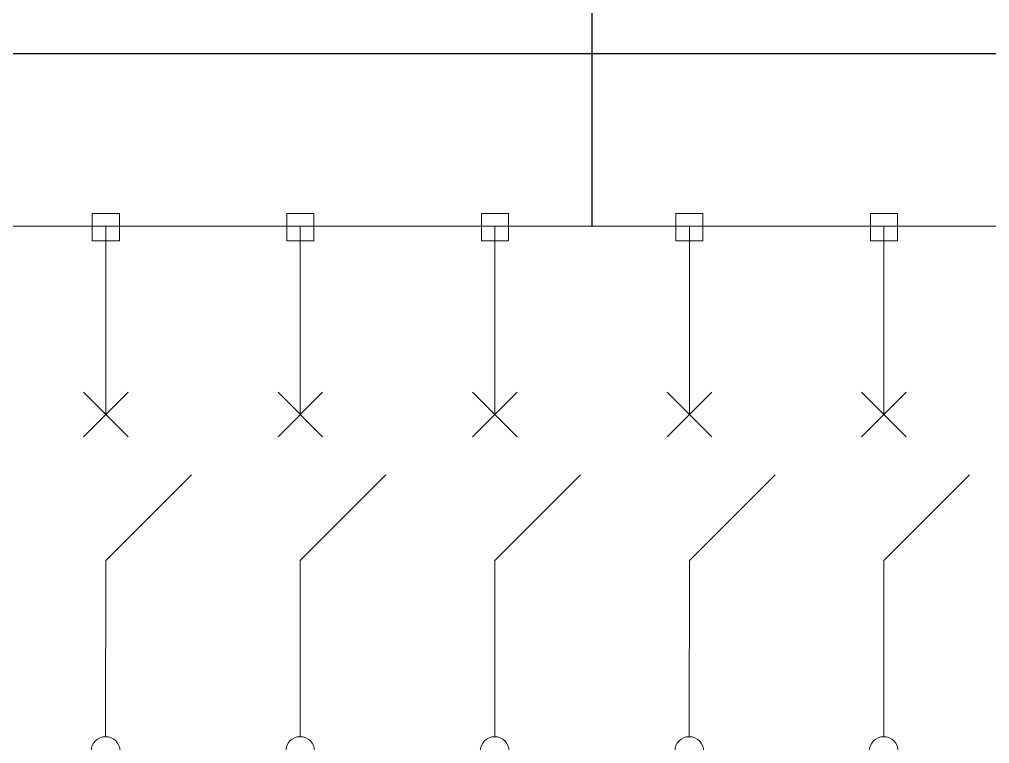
# Model space of a CAD drawing. Extents: x -5343388 to 7033982, y -486386 to 188356.
# Drawn here: x 339828 to 344080, y -409956 to -406785 of the extents above; entities that cross this region are included whole.
import ezdxf

# ---------------------------------------------------------------- set-up
doc = ezdxf.new("R2010")
doc.units = 0
doc.header["$MEASUREMENT"] = 0
doc.layers.add('wire', color=3, linetype='Continuous')
doc.layers.add('Wire Hatch', color=7, linetype='Continuous', lineweight=15)

msp = doc.modelspace()

# ---------------------------------------------------------------- linework, layer by layer
at = {"layer": 'wire'}
for q in [(345323.2006, -406934.02979), (348410.2823, -406934.02979)]:
    msp.add_line((336764.14967, -406934.02979), q, dxfattribs=at)
msp.add_lwpolyline([(342338.08173, -407689.73733), (342338.08173, -404819.02979)], dxfattribs=at)
at = {"layer": 'Wire Hatch'}
for p, q in [((338500.71293, -407689.73733), (346175.45053, -407689.73733)), ((340206.21018, -407689.73733), (340206.21018, -408514.9431)), ((341058.9588, -407689.73733), (341058.9588, -408514.9431)), ((341911.70742, -407689.73733), (341911.70742, -408514.9431)), ((342764.45604, -407689.73733), (342764.45604, -408514.9431)), ((343617.20467, -407689.73733), (343617.20467, -408514.9431)), ((340108.41402, -408612.73926), (340304.00634, -408417.14694)), ((340304.00634, -408612.73926), (340108.41402, -408417.14694)), ((340961.16264, -408612.73926), (341156.75496, -408417.14694)), ((341156.75496, -408612.73926), (340961.16264, -408417.14694)), ((341813.91126, -408612.73926), (342009.50358, -408417.14694)), ((342009.50358, -408612.73926), (341813.91126, -408417.14694)), ((342666.65988, -408612.73926), (342862.2522, -408417.14694)), ((342862.2522, -408612.73926), (342666.65988, -408417.14694)), ((343519.40851, -408612.73926), (343715.00083, -408417.14694)), ((343715.00083, -408612.73926), (343519.40851, -408417.14694)), ((340206.21018, -409153.90143), (340581.7291, -408778.38251)), ((341058.9588, -409153.90143), (341434.47772, -408778.38251)), ((341911.70742, -409153.90143), (342287.22634, -408778.38251)), ((342764.45604, -409153.90143), (343139.97496, -408778.38251)), ((343617.20467, -409153.90143), (343992.72359, -408778.38251)), ((340205.50855, -409925.86287), (340206.21018, -409153.90143)), ((341058.25717, -409925.86287), (341058.9588, -409153.90143)), ((341911.00579, -409925.86287), (341911.70742, -409153.90143)), ((342763.75441, -409925.86287), (342764.45604, -409153.90143)), ((343616.50304, -409925.86287), (343617.20467, -409153.90143))]:
    msp.add_line(p, q, dxfattribs=at)
for points in [[(340146.98207, -407635.24941), (340146.98207, -407754.1125), (340265.84515, -407754.1125), (340265.84515, -407635.24941)], [(340999.73069, -407635.24941), (340999.73069, -407754.1125), (341118.59377, -407754.1125), (341118.59377, -407635.24941)], [(341852.47931, -407635.24941), (341852.47931, -407754.1125), (341971.3424, -407754.1125), (341971.3424, -407635.24941)], [(342705.22793, -407635.24941), (342705.22793, -407754.1125), (342824.09102, -407754.1125), (342824.09102, -407635.24941)], [(343557.97656, -407635.24941), (343557.97656, -407754.1125), (343676.83964, -407754.1125), (343676.83964, -407635.24941)]]:
    msp.add_lwpolyline(points, close=True, dxfattribs=at)
for centre in [(340205.50855, -409989.11148), (341058.25717, -409989.11148), (341911.00579, -409989.11148), (342763.75441, -409989.11148), (343616.50304, -409989.11148)]:
    msp.add_circle(centre, 63.24861, dxfattribs=at)

doc.saveas('drawing.dxf')
